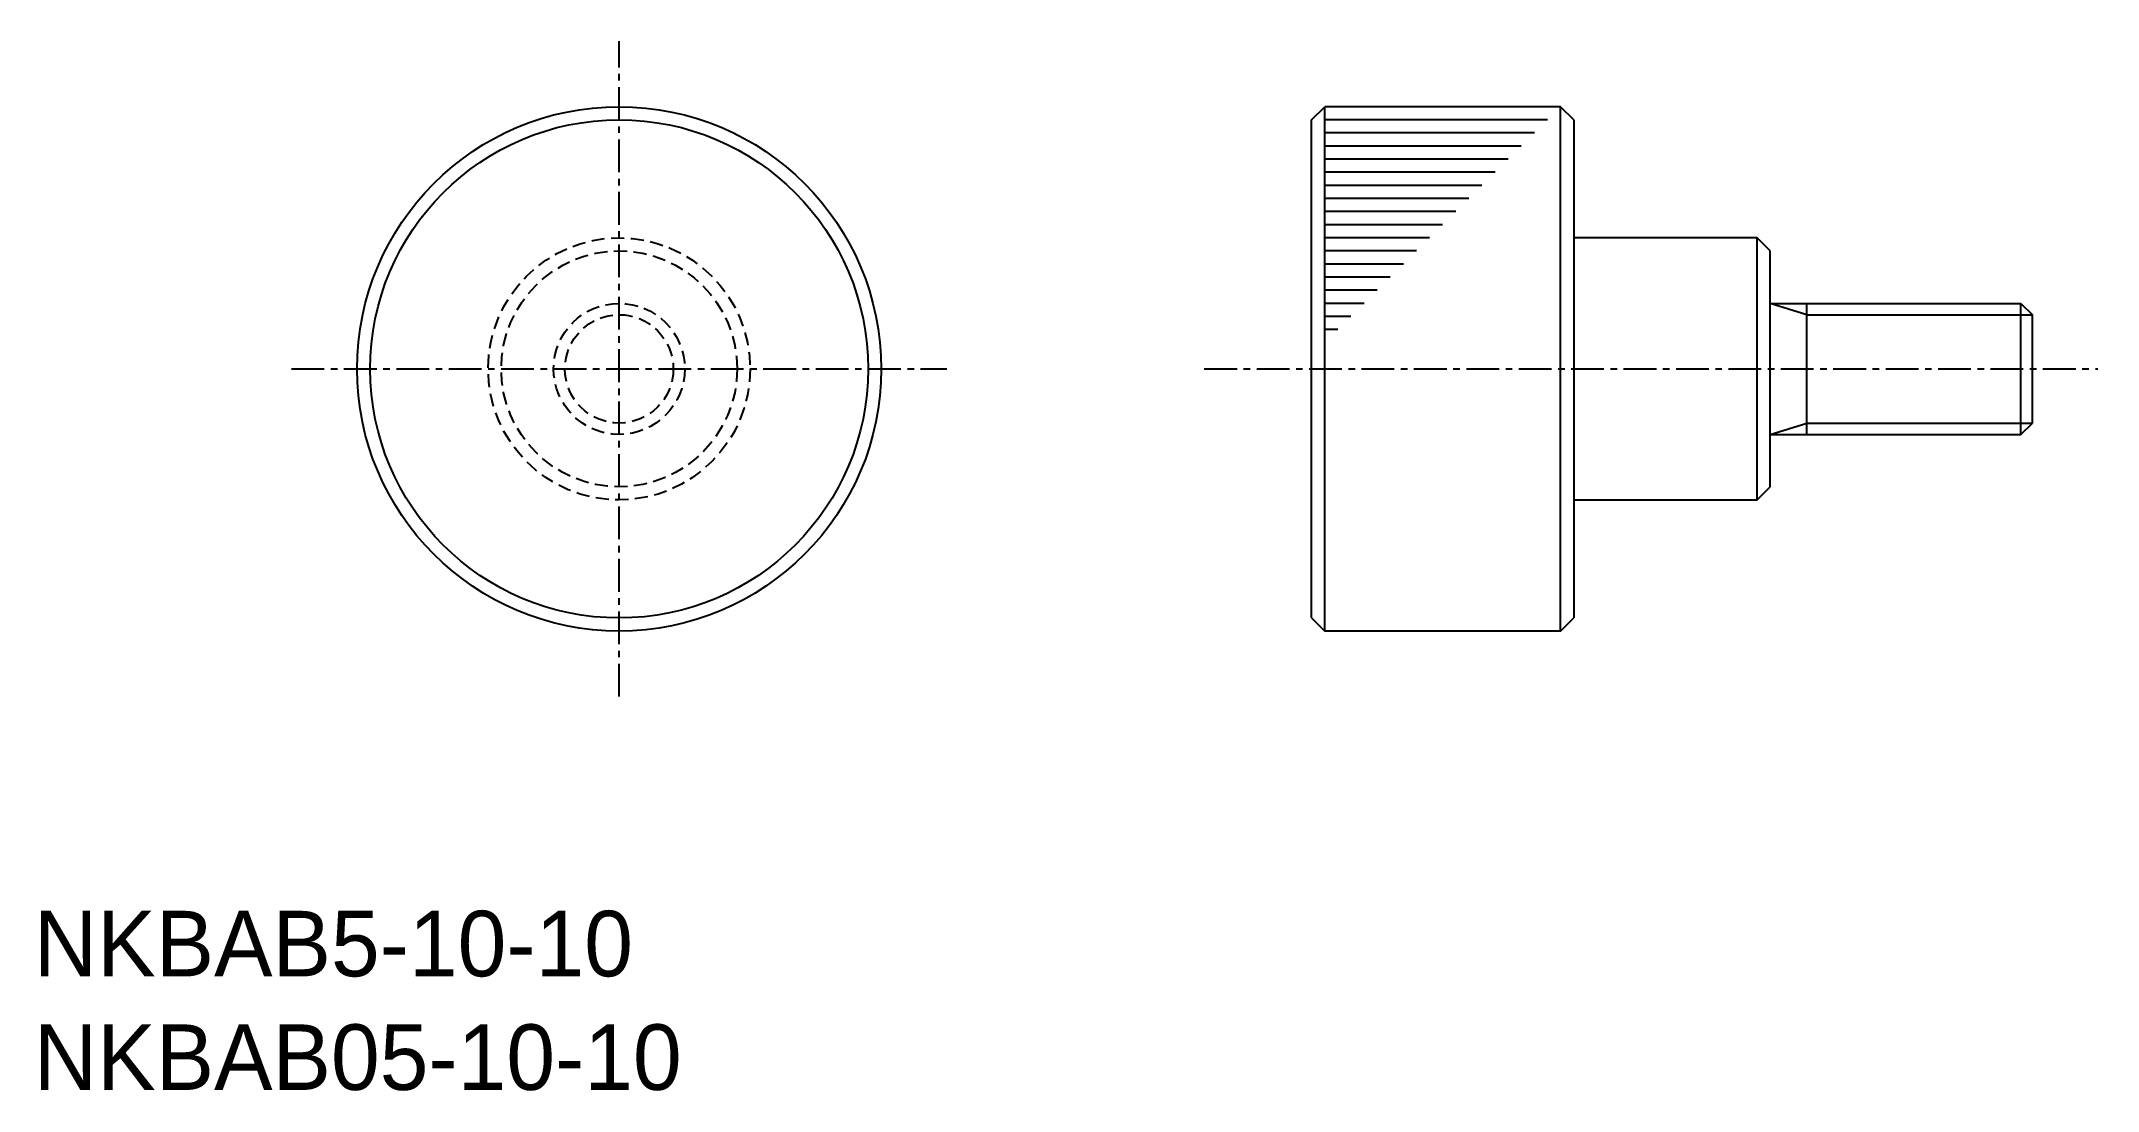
# Model space of a CAD drawing. Extents: x 0.3 to 78.7, y 0 to 40.
import ezdxf

# ---------------------------------------------------------------- set-up
doc = ezdxf.new("R2010")
doc.units = 0
doc.linetypes.add('CENTER', pattern=[2, 1.25, -0.25, 0.25, -0.25])
doc.linetypes.add('DASHED', pattern=[0.75, 0.5, -0.25])
doc.layers.get('0').update_dxf_attribs({"linetype": 'CONTINUOUS'})
doc.layers.add('CENTER', color=1, linetype='CENTER')

msp = doc.modelspace()

# ---------------------------------------------------------------- linework, layer by layer
at = {"color": 7, "linetype": 'CONTINUOUS'}
for p, q in [((48.75, 37), (49.25, 37.5)), ((48.75, 18), (48.75, 37)), ((58.25, 37.5), (49.25, 37.5)), ((49.25, 17.5), (49.25, 37.5)), ((58.25, 37.5), (49.25, 37.5)), ((57.75, 37), (49.25, 37)), ((58.25, 17.5), (58.25, 37.5)), ((58.75, 37), (58.25, 37.5)), ((58.75, 37), (58.75, 18)), ((57.25, 36.5), (49.25, 36.5)), ((56.75, 36), (49.25, 36)), ((56.25, 35.5), (49.25, 35.5)), ((55.75, 35), (49.25, 35)), ((55.25, 34.5), (49.25, 34.5)), ((54.75, 34), (49.25, 34)), ((54.25, 33.5), (49.25, 33.5)), ((53.75, 33), (49.25, 33)), ((53.25, 32.5), (49.25, 32.5)), ((65.75, 32.5), (58.75, 32.5)), ((65.75, 22.5), (65.75, 32.5)), ((66.25, 32), (65.75, 32.5)), ((52.75, 32), (49.25, 32)), ((52.25, 31.5), (49.25, 31.5)), ((66.25, 23), (66.25, 32)), ((51.75, 31), (49.25, 31)), ((51.25, 30.5), (49.25, 30.5)), ((50.75, 30), (49.25, 30)), ((66.25, 30), (75.817, 30)), ((67.65, 25), (67.65, 30)), ((75.817, 25), (75.817, 30)), ((75.817, 30), (76.25, 29.567)), ((50.25, 29.5), (49.25, 29.5)), ((76.25, 25.433), (76.25, 29.567)), ((49.75, 29), (49.25, 29)), ((75.817, 25), (76.25, 25.433)), ((66.25, 25), (75.817, 25)), ((65.75, 22.5), (66.25, 23)), ((58.75, 22.5), (65.75, 22.5)), ((48.75, 18), (49.25, 17.5)), ((58.25, 17.5), (49.25, 17.5)), ((58.25, 17.5), (49.25, 17.5)), ((58.25, 17.5), (58.75, 18))]:
    msp.add_line(p, q, dxfattribs=at)
at = {"color": 3, "linetype": 'CONTINUOUS'}
for p, q in [((67.65, 29.567), (66.25, 30)), ((67.65, 29.567), (76.25, 29.567)), ((66.25, 25), (67.65, 25.433)), ((67.65, 25.433), (76.25, 25.433))]:
    msp.add_line(p, q, dxfattribs=at)
at = {"color": 7, "linetype": 'CONTINUOUS'}
for radius in [10, 9.5]:
    msp.add_circle((22.329, 27.5), radius, dxfattribs=at)
at = {"color": 3, "linetype": 'DASHED'}
for radius in [5, 4.5, 2.5, 2.067]:
    msp.add_circle((22.329, 27.5), radius, dxfattribs=at)
at = {"layer": 'CENTER', "color": 1, "linetype": 'CENTER'}
for p, q in [((22.329, 15), (22.329, 40)), ((9.829, 27.5), (34.829, 27.5)), ((44.656, 27.5), (78.75, 27.5))]:
    msp.add_line(p, q, dxfattribs=at)

# ---------------------------------------------------------------- texts
at = {"color": 7, "linetype": 'CONTINUOUS'}
for s, p in [('NKBAB5-10-10', (0, 4.332)), ('NKBAB05-10-10', (0, 0))]:
    msp.add_text(s, height=2.5, dxfattribs=at).set_placement(p)

doc.saveas('drawing.dxf')
